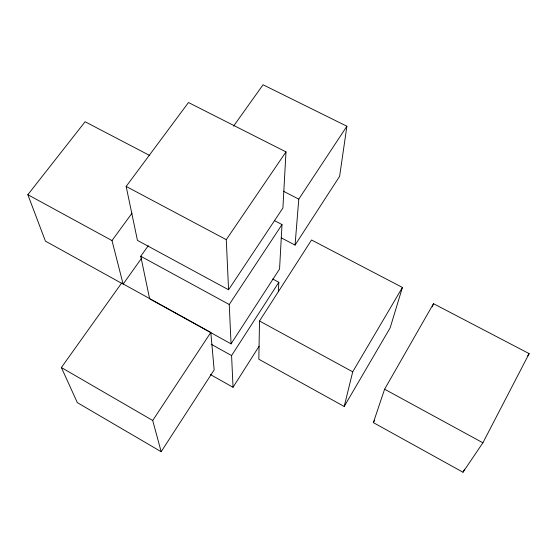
<?xml version="1.0" encoding="UTF-8"?>
<svg xmlns="http://www.w3.org/2000/svg" width="557" height="557" viewBox="0 0 557 557"><rect width="100%" height="100%" fill="white"/><g stroke="black" fill="none" stroke-linecap="round" stroke-linejoin="round"><path stroke-width="0.84" d="M259.513 321.006L258.831 359.23L344.205 406.485L390.165 327.822L402.419 287.447L311.537 239.99L259.513 321.006L352.713 371.818L344.205 406.485M278.319 291.722L278.834 282.281L272.742 279.022M274.35 220.572L282.002 224.568L279.565 268.996L231.051 343.857L149.638 298.796L140.747 256.255L148.287 245.686M285.985 151.901L282.907 208.012L228.572 289.779L137.433 240.373L126.16 186.428L188.475 102.53L285.985 151.901L226.274 239.656L228.572 289.779M281.229 237.839L295.057 245.094L298.782 199.141L346.893 126.23L263.057 84.775L233.522 126.188M346.893 126.23L339.624 176.318L295.057 245.094M373.357 422.617L384.608 389.211L433.492 303.676L529.15 353.625L482.891 442.794L462.992 472.225L373.357 422.617L374.638 420.361M432.274 306.879L433.492 303.676M462.992 472.225L464.587 469.161M352.713 371.818L402.419 287.447M210.288 374.492L233.035 387.289L259.144 346.203M233.035 387.289L231.587 355.582L278.834 282.281M527.737 355.819L529.15 353.625M161.154 451.706L214.16 369.918L210.811 332.445L121.614 283.081L61.381 367.536L77.339 402.648L161.154 451.706L152.715 420.472L61.381 367.536M152.715 420.472L210.811 332.445M231.051 343.857L229.247 304.505L282.002 224.568M141.736 258.002L123.125 284.126L111.992 240.575L27.85 194.699L85.096 121.753L149.736 155.507M111.992 240.575L132.009 213.192M283.325 191.183L298.782 199.141M126.16 186.428L226.274 239.656M140.747 256.255L229.247 304.505M384.608 389.211L482.891 442.794M122.373 283.708L45.409 241.111L27.85 194.699M211.194 344.247L231.587 355.582"/></g></svg>
